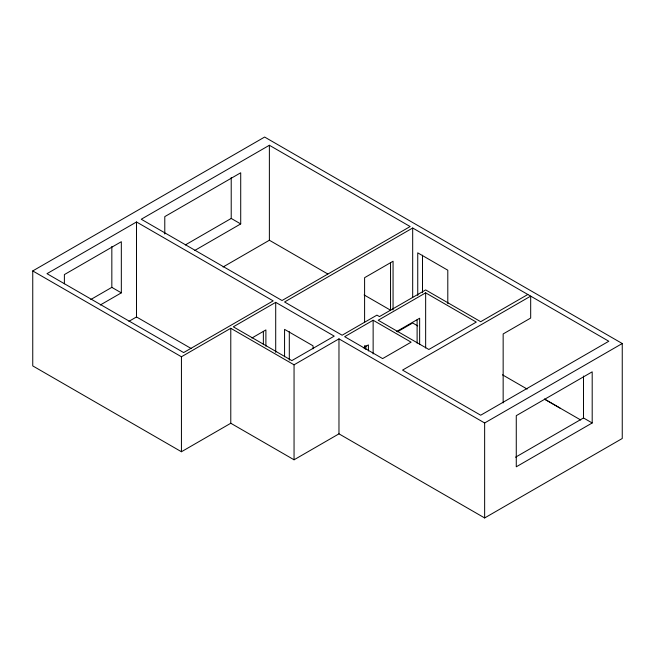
<?xml version="1.0" encoding="UTF-8"?>
<svg xmlns="http://www.w3.org/2000/svg" width="655" height="655" viewBox="0 0 655 655"><rect width="100%" height="100%" fill="white"/><g stroke="black" fill="none" stroke-linecap="round" stroke-linejoin="round"><path stroke-width="0.98" d="M32.75 270.933L264.628 137.051L622.25 343.523L622.25 438.498L484.643 517.949L338.971 433.847L294.054 459.785L230.781 423.253L181.435 451.745L32.75 365.908L32.75 270.933L181.435 356.77L230.781 328.278L294.054 364.81L338.971 338.872L484.643 422.974L622.25 343.523M136.51 221.98L46.988 273.667L183.646 352.57L273.176 300.882L136.51 221.98L136.51 316.954L191.178 348.517M269.377 145.271L141.259 219.245L282.035 300.514L410.153 226.548L269.377 145.271L269.377 240.246L327.811 273.986M90.816 299.507L111.833 287.365L121.331 292.851L121.331 241.711L64.386 274.584L64.386 283.787M185.308 244.945L231.215 218.442L240.713 223.92L240.713 172.781L164.782 216.617L164.782 234.007M100.305 304.984L121.331 292.851M194.805 250.431L240.713 223.92M128.92 321.343L136.51 316.954M223.052 266.994L269.377 240.246M275.706 302.348L233.311 326.82L291.835 360.61L334.23 336.13L275.706 302.348L275.706 352.382M503.155 402.94L503.155 333.944L530.681 318.052L530.681 296.134L402.555 370.1L480.696 415.213L608.814 341.247L412.683 228.006L284.565 301.98L342.139 335.221L376.936 315.129L379.466 316.586L425.652 289.928L480.696 321.703L527.832 294.488M251.938 337.988L265.897 329.923L265.897 346.159M373.137 320.246L344.669 336.678L382.626 358.596L411.103 342.164L373.137 320.246L373.137 353.946M425.652 292.851L378.197 320.246L428.845 349.483L476.291 322.088L425.652 292.851L425.652 347.993M363.304 347.838L368.397 344.898L368.397 350.99M396.611 331.528L419.642 318.232L419.642 344.62M397.331 331.848L412.683 322.981L417.743 325.903M515.534 457.206L583.507 417.956L592.194 422.974L592.194 371.835L516.271 415.663L516.271 466.802L592.194 422.974M364.115 294.938L390.675 310.273M502.467 374.816L527.152 389.07M544.723 399.223L580.723 420.002M544.461 399.083L559.968 408.049M583.507 376.019L583.507 417.956M484.643 422.974L484.643 517.949M447.799 303.683L447.799 270.196L417.743 252.846L417.743 295.462M422.491 255.18L422.491 292.728M417.112 319.82L417.112 343.154M412.683 228.006L412.683 297.452M393.065 309.954L393.065 261.247L364.598 277.687L364.598 322.334M390.536 262.835L390.536 310.527M365.867 345.472L365.867 349.524M364.598 345.668L364.598 348.714M338.971 338.872L338.971 433.847M313.033 348.853L313.033 345.815L284.565 329.375L284.565 356.77M294.054 364.81L294.054 459.785M289.305 331.708L289.305 360.119M263.367 331.504L263.367 344.694M231.215 177.53L231.215 218.442M230.781 328.278L230.781 423.253M181.435 356.77L181.435 451.745M111.833 246.46L111.833 287.365"/></g></svg>
